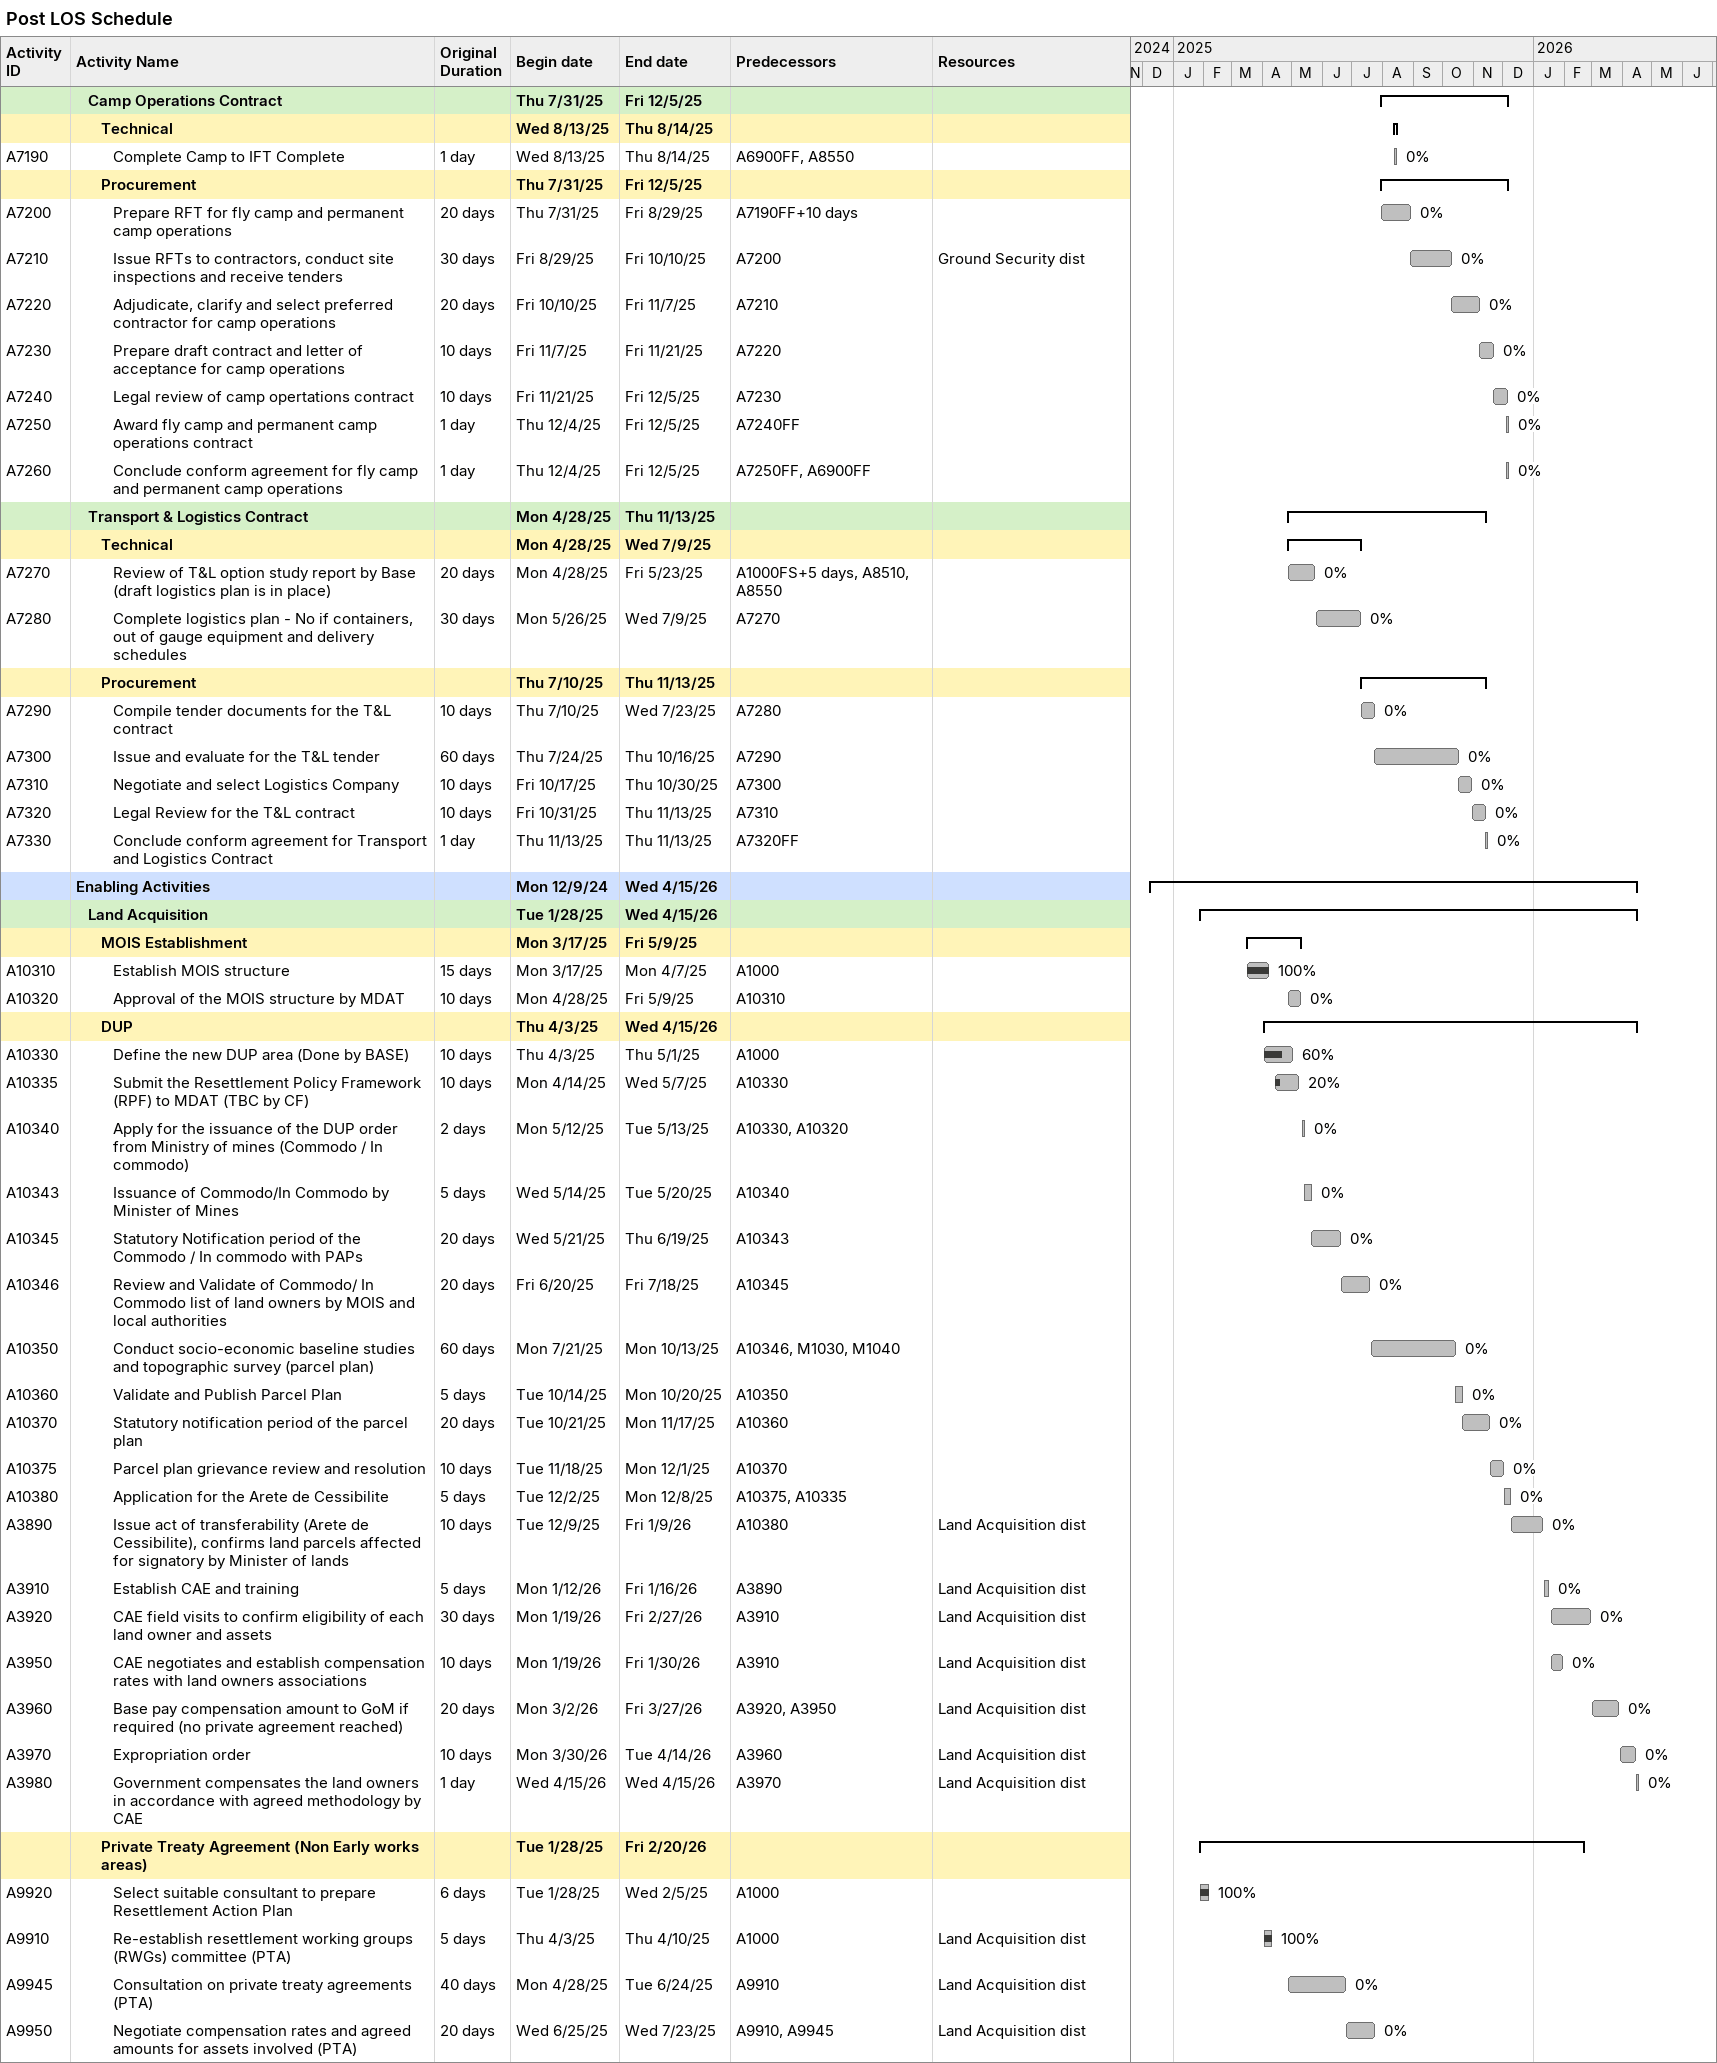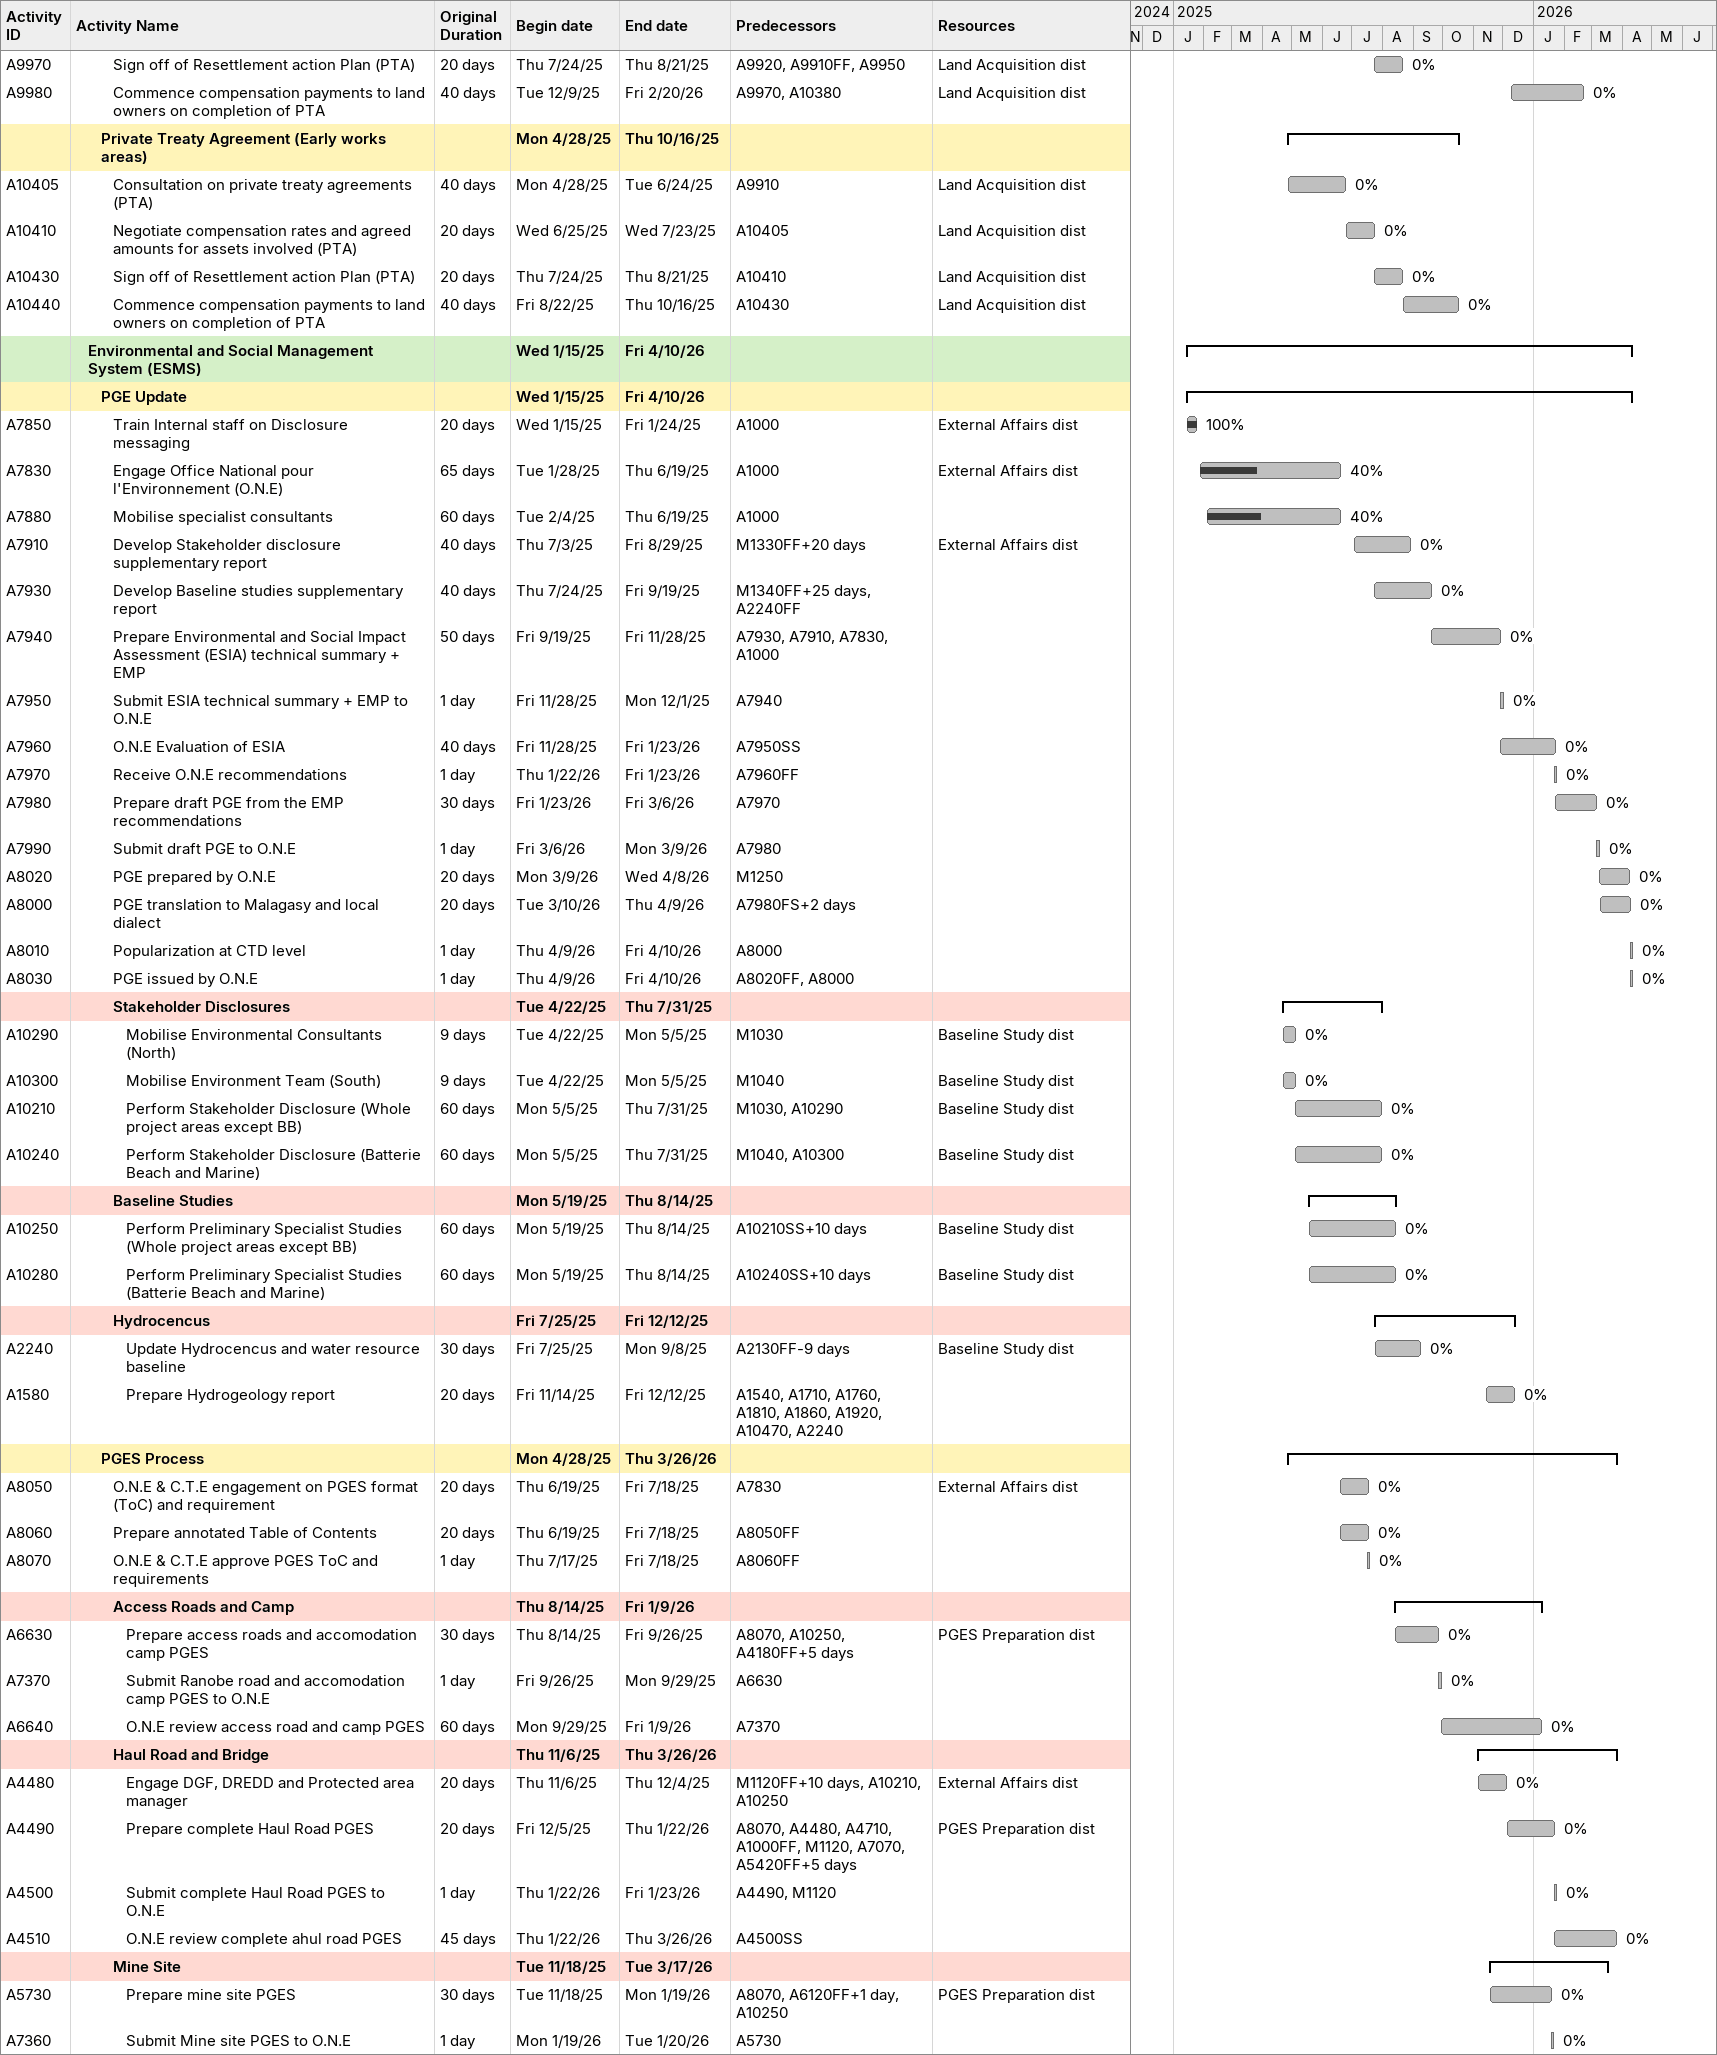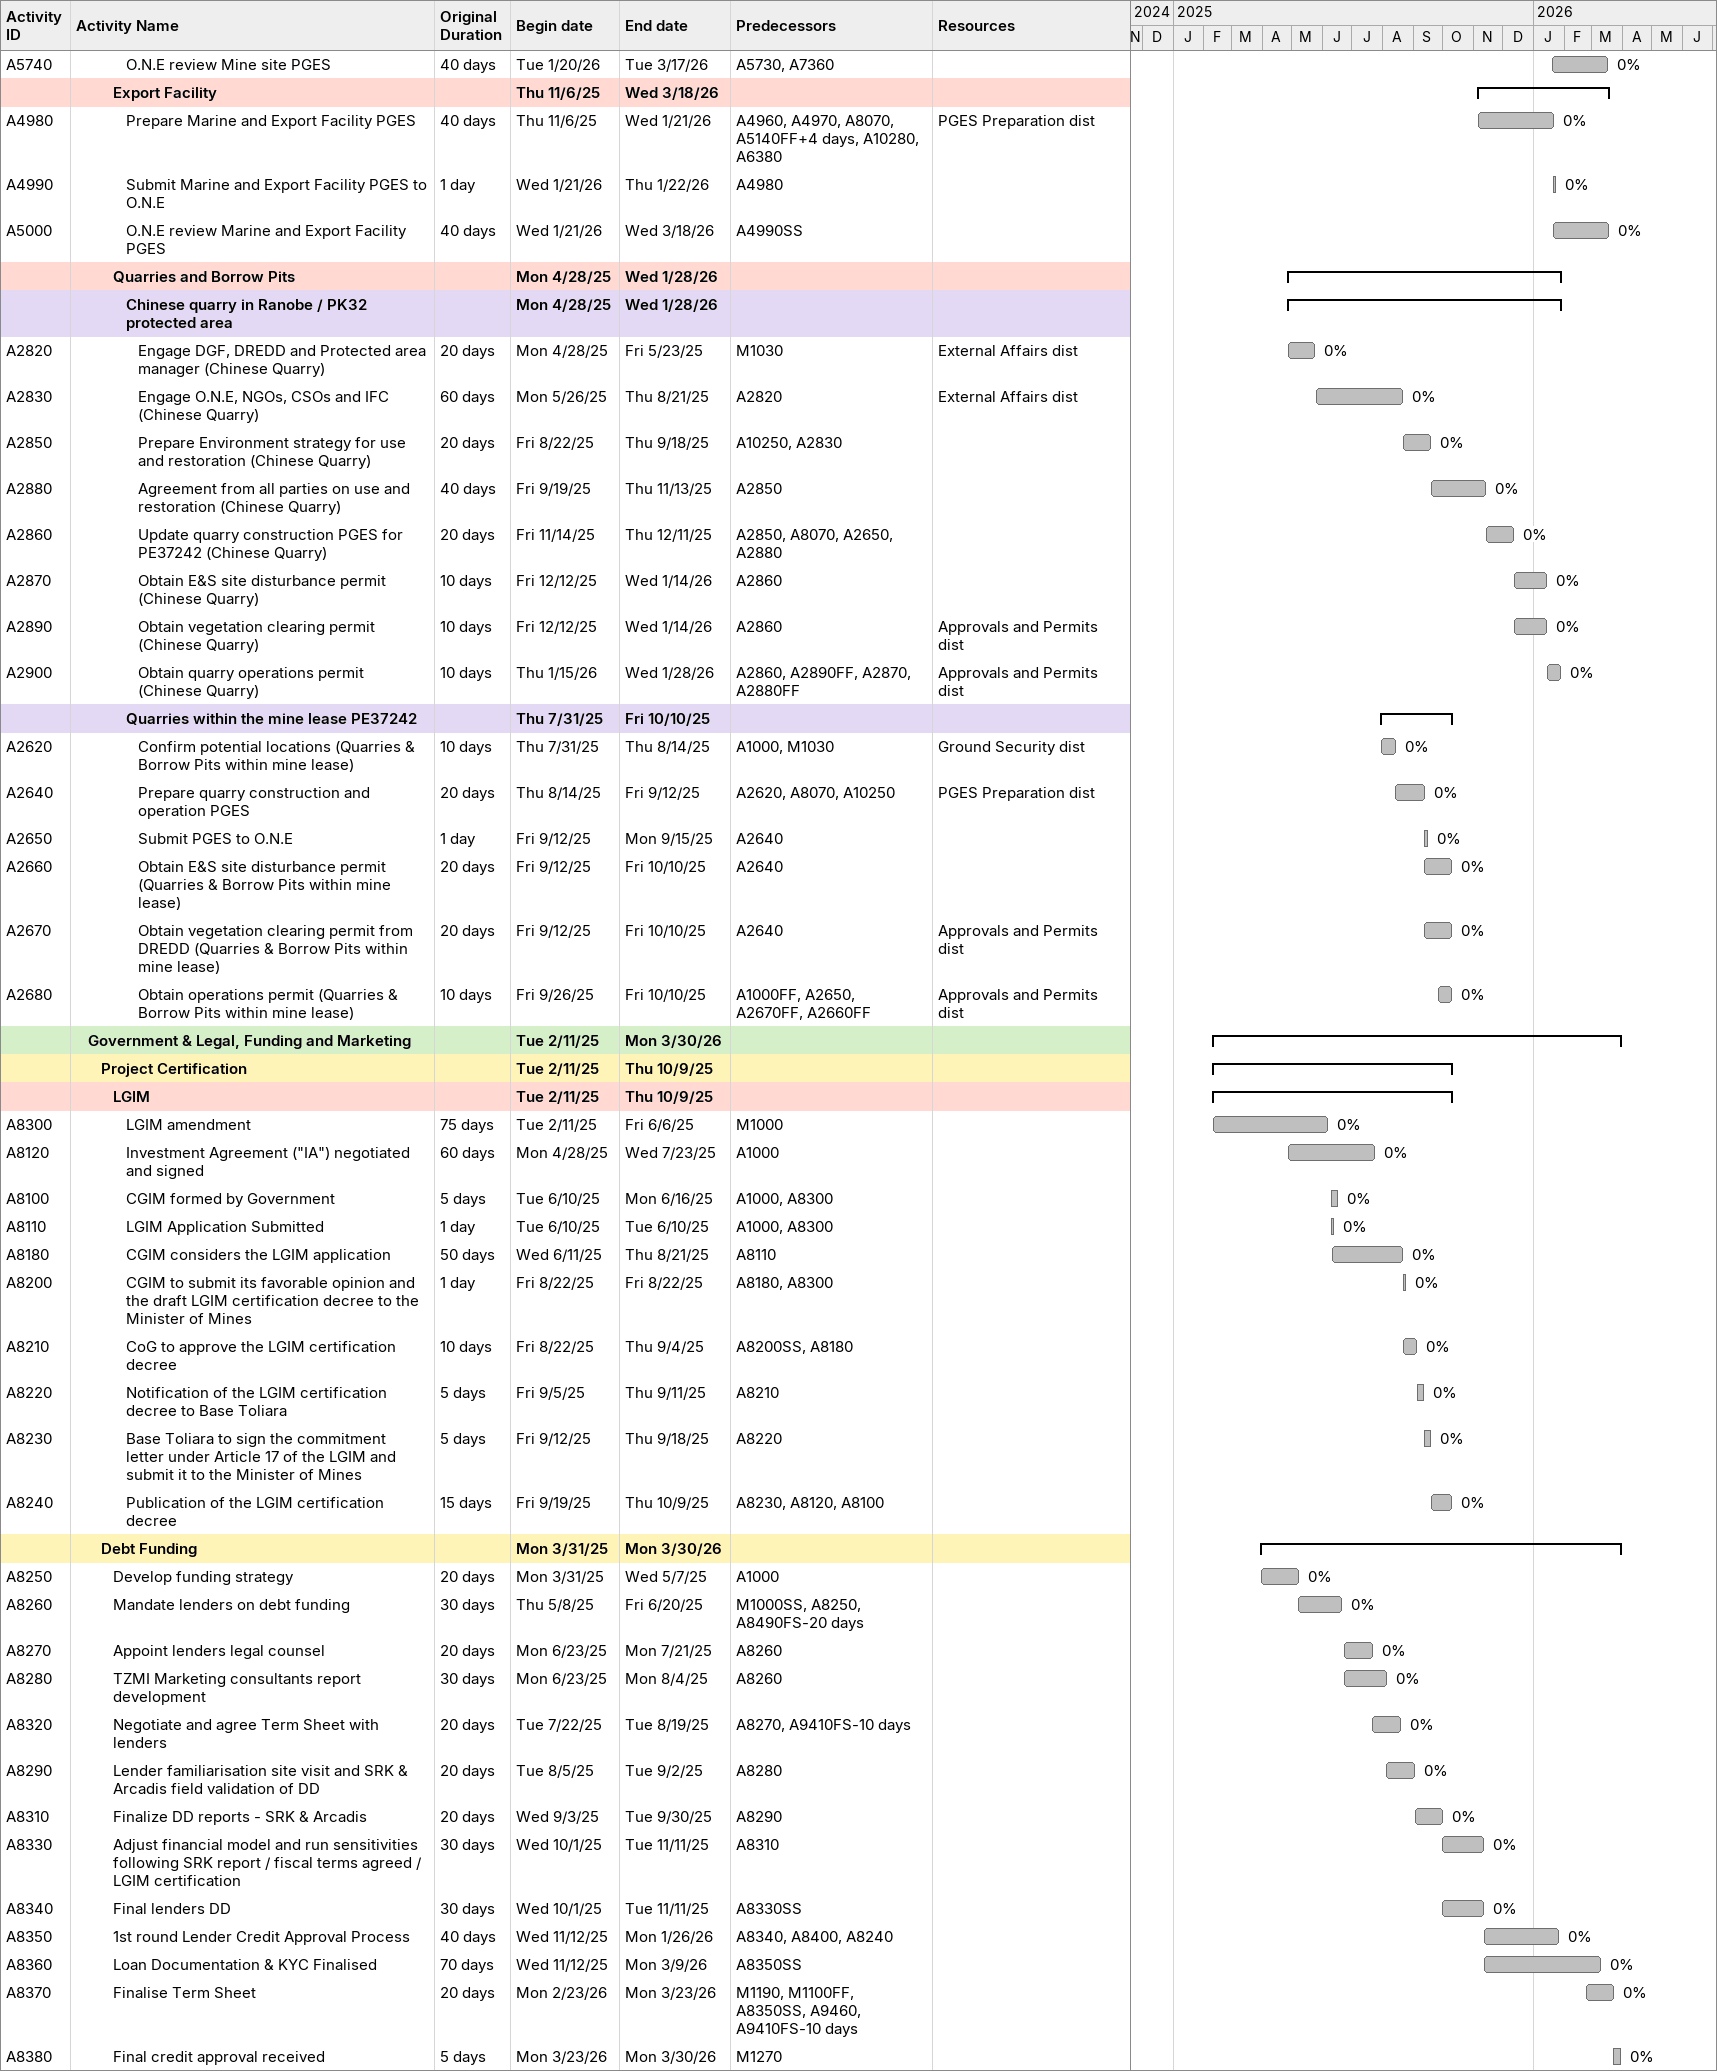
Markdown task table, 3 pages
Post LOS Schedule

| ID | Level | Task | Original duration | Start | Finish | Predecessors | Resources | % complete |
|---|---|---|---|---|---|---|---|---|
|  | 2 | **Camp Operations Contract** |  | 2025-07-31 | 2025-12-05 |  |  |  |
|  | 3 | **Technical** |  | 2025-08-13 | 2025-08-14 |  |  |  |
| A7190 | 4 | Complete Camp to IFT Complete | 1d | 2025-08-13 | 2025-08-14 | A6900FF, A8550 |  | 0 |
|  | 3 | **Procurement** |  | 2025-07-31 | 2025-12-05 |  |  |  |
| A7200 | 4 | Prepare RFT for fly camp and permanent camp operations | 20d | 2025-07-31 | 2025-08-29 | A7190FF+10d |  | 0 |
| A7210 | 4 | Issue RFTs to contractors, conduct site inspections and receive tenders | 30d | 2025-08-29 | 2025-10-10 | A7200 | Ground Security dist | 0 |
| A7220 | 4 | Adjudicate, clarify and select preferred contractor for camp operations | 20d | 2025-10-10 | 2025-11-07 | A7210 |  | 0 |
| A7230 | 4 | Prepare draft contract and letter of acceptance for camp operations | 10d | 2025-11-07 | 2025-11-21 | A7220 |  | 0 |
| A7240 | 4 | Legal review of camp opertations contract | 10d | 2025-11-21 | 2025-12-05 | A7230 |  | 0 |
| A7250 | 4 | Award fly camp and permanent camp operations contract | 1d | 2025-12-04 | 2025-12-05 | A7240FF |  | 0 |
| A7260 | 4 | Conclude conform agreement for fly camp and permanent camp operations | 1d | 2025-12-04 | 2025-12-05 | A7250FF, A6900FF |  | 0 |
|  | 2 | **Transport & Logistics Contract** |  | 2025-04-28 | 2025-11-13 |  |  |  |
|  | 3 | **Technical** |  | 2025-04-28 | 2025-07-09 |  |  |  |
| A7270 | 4 | Review of T&L option study report by Base (draft logistics plan is in place) | 20d | 2025-04-28 | 2025-05-23 | A1000FS+5d, A8510, A8550 |  | 0 |
| A7280 | 4 | Complete logistics plan - No if containers, out of gauge equipment and delivery schedules | 30d | 2025-05-26 | 2025-07-09 | A7270 |  | 0 |
|  | 3 | **Procurement** |  | 2025-07-10 | 2025-11-13 |  |  |  |
| A7290 | 4 | Compile tender documents for the T&L contract | 10d | 2025-07-10 | 2025-07-23 | A7280 |  | 0 |
| A7300 | 4 | Issue and evaluate for the T&L tender | 60d | 2025-07-24 | 2025-10-16 | A7290 |  | 0 |
| A7310 | 4 | Negotiate and select Logistics Company | 10d | 2025-10-17 | 2025-10-30 | A7300 |  | 0 |
| A7320 | 4 | Legal Review for the T&L contract | 10d | 2025-10-31 | 2025-11-13 | A7310 |  | 0 |
| A7330 | 4 | Conclude conform agreement for Transport and Logistics Contract | 1d | 2025-11-13 | 2025-11-13 | A7320FF |  | 0 |
|  | 1 | **Enabling Activities** |  | 2024-12-09 | 2026-04-15 |  |  |  |
|  | 2 | **Land Acquisition** |  | 2025-01-28 | 2026-04-15 |  |  |  |
|  | 3 | **MOIS Establishment** |  | 2025-03-17 | 2025-05-09 |  |  |  |
| A10310 | 4 | Establish MOIS structure | 15d | 2025-03-17 | 2025-04-07 | A1000 |  | 100 |
| A10320 | 4 | Approval of the MOIS structure by MDAT | 10d | 2025-04-28 | 2025-05-09 | A10310 |  | 0 |
|  | 3 | **DUP** |  | 2025-04-03 | 2026-04-15 |  |  |  |
| A10330 | 4 | Define the new DUP area (Done by BASE) | 10d | 2025-04-03 | 2025-05-01 | A1000 |  | 60 |
| A10335 | 4 | Submit the Resettlement Policy Framework (RPF) to MDAT (TBC by CF) | 10d | 2025-04-14 | 2025-05-07 | A10330 |  | 20 |
| A10340 | 4 | Apply for the issuance of the DUP order from Ministry of mines (Commodo / In commodo) | 2d | 2025-05-12 | 2025-05-13 | A10330, A10320 |  | 0 |
| A10343 | 4 | Issuance of Commodo/In Commodo by Minister of Mines | 5d | 2025-05-14 | 2025-05-20 | A10340 |  | 0 |
| A10345 | 4 | Statutory Notification period of the Commodo / In commodo with PAPs | 20d | 2025-05-21 | 2025-06-19 | A10343 |  | 0 |
| A10346 | 4 | Review and Validate of Commodo/ In Commodo list of land owners by MOIS and local authorities | 20d | 2025-06-20 | 2025-07-18 | A10345 |  | 0 |
| A10350 | 4 | Conduct socio-economic baseline studies and topographic survey (parcel plan) | 60d | 2025-07-21 | 2025-10-13 | A10346, M1030, M1040 |  | 0 |
| A10360 | 4 | Validate and Publish Parcel Plan | 5d | 2025-10-14 | 2025-10-20 | A10350 |  | 0 |
| A10370 | 4 | Statutory notification period of the parcel plan | 20d | 2025-10-21 | 2025-11-17 | A10360 |  | 0 |
| A10375 | 4 | Parcel plan grievance review and resolution | 10d | 2025-11-18 | 2025-12-01 | A10370 |  | 0 |
| A10380 | 4 | Application for the Arete de Cessibilite | 5d | 2025-12-02 | 2025-12-08 | A10375, A10335 |  | 0 |
| A3890 | 4 | Issue act of transferability (Arete de Cessibilite), confirms land parcels affected for signatory by Minister of lands | 10d | 2025-12-09 | 2026-01-09 | A10380 | Land Acquisition dist | 0 |
| A3910 | 4 | Establish CAE and training | 5d | 2026-01-12 | 2026-01-16 | A3890 | Land Acquisition dist | 0 |
| A3920 | 4 | CAE field visits to confirm eligibility of each land owner and assets | 30d | 2026-01-19 | 2026-02-27 | A3910 | Land Acquisition dist | 0 |
| A3950 | 4 | CAE negotiates and establish compensation rates with land owners associations | 10d | 2026-01-19 | 2026-01-30 | A3910 | Land Acquisition dist | 0 |
| A3960 | 4 | Base pay compensation amount to GoM if required (no private agreement reached) | 20d | 2026-03-02 | 2026-03-27 | A3920, A3950 | Land Acquisition dist | 0 |
| A3970 | 4 | Expropriation order | 10d | 2026-03-30 | 2026-04-14 | A3960 | Land Acquisition dist | 0 |
| A3980 | 4 | Government compensates the land owners in accordance with agreed methodology by CAE | 1d | 2026-04-15 | 2026-04-15 | A3970 | Land Acquisition dist | 0 |
|  | 3 | **Private Treaty Agreement (Non Early works areas)** |  | 2025-01-28 | 2026-02-20 |  |  |  |
| A9920 | 4 | Select suitable consultant to prepare Resettlement Action Plan | 6d | 2025-01-28 | 2025-02-05 | A1000 |  | 100 |
| A9910 | 4 | Re-establish resettlement working groups (RWGs) committee (PTA) | 5d | 2025-04-03 | 2025-04-10 | A1000 | Land Acquisition dist | 100 |
| A9945 | 4 | Consultation on private treaty agreements (PTA) | 40d | 2025-04-28 | 2025-06-24 | A9910 | Land Acquisition dist | 0 |
| A9950 | 4 | Negotiate compensation rates and agreed amounts for assets involved (PTA) | 20d | 2025-06-25 | 2025-07-23 | A9910, A9945 | Land Acquisition dist | 0 |
| A9970 | 4 | Sign off of Resettlement action Plan (PTA) | 20d | 2025-07-24 | 2025-08-21 | A9920, A9910FF, A9950 | Land Acquisition dist | 0 |
| A9980 | 4 | Commence compensation payments to land owners on completion of PTA | 40d | 2025-12-09 | 2026-02-20 | A9970, A10380 | Land Acquisition dist | 0 |
|  | 3 | **Private Treaty Agreement (Early works areas)** |  | 2025-04-28 | 2025-10-16 |  |  |  |
| A10405 | 4 | Consultation on private treaty agreements (PTA) | 40d | 2025-04-28 | 2025-06-24 | A9910 | Land Acquisition dist | 0 |
| A10410 | 4 | Negotiate compensation rates and agreed amounts for assets involved (PTA) | 20d | 2025-06-25 | 2025-07-23 | A10405 | Land Acquisition dist | 0 |
| A10430 | 4 | Sign off of Resettlement action Plan (PTA) | 20d | 2025-07-24 | 2025-08-21 | A10410 | Land Acquisition dist | 0 |
| A10440 | 4 | Commence compensation payments to land owners on completion of PTA | 40d | 2025-08-22 | 2025-10-16 | A10430 | Land Acquisition dist | 0 |
|  | 2 | **Environmental and Social Management System (ESMS)** |  | 2025-01-15 | 2026-04-10 |  |  |  |
|  | 3 | **PGE Update** |  | 2025-01-15 | 2026-04-10 |  |  |  |
| A7850 | 4 | Train Internal staff on Disclosure messaging | 20d | 2025-01-15 | 2025-01-24 | A1000 | External Affairs dist | 100 |
| A7830 | 4 | Engage Office National pour l'Environnement (O.N.E) | 65d | 2025-01-28 | 2025-06-19 | A1000 | External Affairs dist | 40 |
| A7880 | 4 | Mobilise specialist consultants | 60d | 2025-02-04 | 2025-06-19 | A1000 |  | 40 |
| A7910 | 4 | Develop Stakeholder disclosure supplementary report | 40d | 2025-07-03 | 2025-08-29 | M1330FF+20d | External Affairs dist | 0 |
| A7930 | 4 | Develop Baseline studies supplementary report | 40d | 2025-07-24 | 2025-09-19 | M1340FF+25d, A2240FF |  | 0 |
| A7940 | 4 | Prepare Environmental and Social Impact Assessment (ESIA) technical summary + EMP | 50d | 2025-09-19 | 2025-11-28 | A7930, A7910, A7830, A1000 |  | 0 |
| A7950 | 4 | Submit ESIA technical summary + EMP to O.N.E | 1d | 2025-11-28 | 2025-12-01 | A7940 |  | 0 |
| A7960 | 4 | O.N.E Evaluation of ESIA | 40d | 2025-11-28 | 2026-01-23 | A7950SS |  | 0 |
| A7970 | 4 | Receive O.N.E recommendations | 1d | 2026-01-22 | 2026-01-23 | A7960FF |  | 0 |
| A7980 | 4 | Prepare draft PGE from the EMP recommendations | 30d | 2026-01-23 | 2026-03-06 | A7970 |  | 0 |
| A7990 | 4 | Submit draft PGE to O.N.E | 1d | 2026-03-06 | 2026-03-09 | A7980 |  | 0 |
| A8020 | 4 | PGE prepared by O.N.E | 20d | 2026-03-09 | 2026-04-08 | M1250 |  | 0 |
| A8000 | 4 | PGE translation to Malagasy and local dialect | 20d | 2026-03-10 | 2026-04-09 | A7980FS+2d |  | 0 |
| A8010 | 4 | Popularization at CTD level | 1d | 2026-04-09 | 2026-04-10 | A8000 |  | 0 |
| A8030 | 4 | PGE issued by O.N.E | 1d | 2026-04-09 | 2026-04-10 | A8020FF, A8000 |  | 0 |
|  | 4 | **Stakeholder Disclosures** |  | 2025-04-22 | 2025-07-31 |  |  |  |
| A10290 | 5 | Mobilise Environmental Consultants (North) | 9d | 2025-04-22 | 2025-05-05 | M1030 | Baseline Study dist | 0 |
| A10300 | 5 | Mobilise Environment Team (South) | 9d | 2025-04-22 | 2025-05-05 | M1040 | Baseline Study dist | 0 |
| A10210 | 5 | Perform Stakeholder Disclosure (Whole project areas except BB) | 60d | 2025-05-05 | 2025-07-31 | M1030, A10290 | Baseline Study dist | 0 |
| A10240 | 5 | Perform Stakeholder Disclosure (Batterie Beach and Marine) | 60d | 2025-05-05 | 2025-07-31 | M1040, A10300 | Baseline Study dist | 0 |
|  | 4 | **Baseline Studies** |  | 2025-05-19 | 2025-08-14 |  |  |  |
| A10250 | 5 | Perform Preliminary Specialist Studies (Whole project areas except BB) | 60d | 2025-05-19 | 2025-08-14 | A10210SS+10d | Baseline Study dist | 0 |
| A10280 | 5 | Perform Preliminary Specialist Studies (Batterie Beach and Marine) | 60d | 2025-05-19 | 2025-08-14 | A10240SS+10d | Baseline Study dist | 0 |
|  | 4 | **Hydrocencus** |  | 2025-07-25 | 2025-12-12 |  |  |  |
| A2240 | 5 | Update Hydrocencus and water resource baseline | 30d | 2025-07-25 | 2025-09-08 | A2130FF-9d | Baseline Study dist | 0 |
| A1580 | 5 | Prepare Hydrogeology report | 20d | 2025-11-14 | 2025-12-12 | A1540, A1710, A1760, A1810, A1860, A1920, A10470, A2240 |  | 0 |
|  | 3 | **PGES Process** |  | 2025-04-28 | 2026-03-26 |  |  |  |
| A8050 | 4 | O.N.E & C.T.E engagement on PGES format (ToC) and requirement | 20d | 2025-06-19 | 2025-07-18 | A7830 | External Affairs dist | 0 |
| A8060 | 4 | Prepare annotated Table of Contents | 20d | 2025-06-19 | 2025-07-18 | A8050FF |  | 0 |
| A8070 | 4 | O.N.E & C.T.E approve PGES ToC and requirements | 1d | 2025-07-17 | 2025-07-18 | A8060FF |  | 0 |
|  | 4 | **Access Roads and Camp** |  | 2025-08-14 | 2026-01-09 |  |  |  |
| A6630 | 5 | Prepare access roads and accomodation camp PGES | 30d | 2025-08-14 | 2025-09-26 | A8070, A10250, A4180FF+5d | PGES Preparation dist | 0 |
| A7370 | 5 | Submit Ranobe road and accomodation camp PGES to O.N.E | 1d | 2025-09-26 | 2025-09-29 | A6630 |  | 0 |
| A6640 | 5 | O.N.E review access road and camp PGES | 60d | 2025-09-29 | 2026-01-09 | A7370 |  | 0 |
|  | 4 | **Haul Road and Bridge** |  | 2025-11-06 | 2026-03-26 |  |  |  |
| A4480 | 5 | Engage DGF, DREDD and Protected area manager | 20d | 2025-11-06 | 2025-12-04 | M1120FF+10d, A10210, A10250 | External Affairs dist | 0 |
| A4490 | 5 | Prepare complete Haul Road PGES | 20d | 2025-12-05 | 2026-01-22 | A8070, A4480, A4710, A1000FF, M1120, A7070, A5420FF+5d | PGES Preparation dist | 0 |
| A4500 | 5 | Submit complete Haul Road PGES to O.N.E | 1d | 2026-01-22 | 2026-01-23 | A4490, M1120 |  | 0 |
| A4510 | 5 | O.N.E review complete ahul road PGES | 45d | 2026-01-22 | 2026-03-26 | A4500SS |  | 0 |
|  | 4 | **Mine Site** |  | 2025-11-18 | 2026-03-17 |  |  |  |
| A5730 | 5 | Prepare mine site PGES | 30d | 2025-11-18 | 2026-01-19 | A8070, A6120FF+1d, A10250 | PGES Preparation dist | 0 |
| A7360 | 5 | Submit Mine site PGES to O.N.E | 1d | 2026-01-19 | 2026-01-20 | A5730 |  | 0 |
| A5740 | 5 | O.N.E review Mine site PGES | 40d | 2026-01-20 | 2026-03-17 | A5730, A7360 |  | 0 |
|  | 4 | **Export Facility** |  | 2025-11-06 | 2026-03-18 |  |  |  |
| A4980 | 5 | Prepare Marine and Export Facility PGES | 40d | 2025-11-06 | 2026-01-21 | A4960, A4970, A8070, A5140FF+4d, A10280, A6380 | PGES Preparation dist | 0 |
| A4990 | 5 | Submit Marine and Export Facility PGES to O.N.E | 1d | 2026-01-21 | 2026-01-22 | A4980 |  | 0 |
| A5000 | 5 | O.N.E review Marine and Export Facility PGES | 40d | 2026-01-21 | 2026-03-18 | A4990SS |  | 0 |
|  | 4 | **Quarries and Borrow Pits** |  | 2025-04-28 | 2026-01-28 |  |  |  |
|  | 5 | **Chinese quarry in Ranobe / PK32 protected area** |  | 2025-04-28 | 2026-01-28 |  |  |  |
| A2820 | 6 | Engage DGF, DREDD and Protected area manager (Chinese Quarry) | 20d | 2025-04-28 | 2025-05-23 | M1030 | External Affairs dist | 0 |
| A2830 | 6 | Engage O.N.E, NGOs, CSOs and IFC (Chinese Quarry) | 60d | 2025-05-26 | 2025-08-21 | A2820 | External Affairs dist | 0 |
| A2850 | 6 | Prepare Environment strategy for use and restoration (Chinese Quarry) | 20d | 2025-08-22 | 2025-09-18 | A10250, A2830 |  | 0 |
| A2880 | 6 | Agreement from all parties on use and restoration (Chinese Quarry) | 40d | 2025-09-19 | 2025-11-13 | A2850 |  | 0 |
| A2860 | 6 | Update quarry construction PGES for PE37242 (Chinese Quarry) | 20d | 2025-11-14 | 2025-12-11 | A2850, A8070, A2650, A2880 |  | 0 |
| A2870 | 6 | Obtain E&S site disturbance permit (Chinese Quarry) | 10d | 2025-12-12 | 2026-01-14 | A2860 |  | 0 |
| A2890 | 6 | Obtain vegetation clearing permit (Chinese Quarry) | 10d | 2025-12-12 | 2026-01-14 | A2860 | Approvals and Permits dist | 0 |
| A2900 | 6 | Obtain quarry operations permit (Chinese Quarry) | 10d | 2026-01-15 | 2026-01-28 | A2860, A2890FF, A2870, A2880FF | Approvals and Permits dist | 0 |
|  | 5 | **Quarries within the mine lease PE37242** |  | 2025-07-31 | 2025-10-10 |  |  |  |
| A2620 | 6 | Confirm potential locations (Quarries & Borrow Pits within mine lease) | 10d | 2025-07-31 | 2025-08-14 | A1000, M1030 | Ground Security dist | 0 |
| A2640 | 6 | Prepare quarry construction and operation PGES | 20d | 2025-08-14 | 2025-09-12 | A2620, A8070, A10250 | PGES Preparation dist | 0 |
| A2650 | 6 | Submit PGES to O.N.E | 1d | 2025-09-12 | 2025-09-15 | A2640 |  | 0 |
| A2660 | 6 | Obtain E&S site disturbance permit (Quarries & Borrow Pits within mine lease) | 20d | 2025-09-12 | 2025-10-10 | A2640 |  | 0 |
| A2670 | 6 | Obtain vegetation clearing permit from DREDD (Quarries & Borrow Pits within mine lease) | 20d | 2025-09-12 | 2025-10-10 | A2640 | Approvals and Permits dist | 0 |
| A2680 | 6 | Obtain operations permit (Quarries & Borrow Pits within mine lease) | 10d | 2025-09-26 | 2025-10-10 | A1000FF, A2650, A2670FF, A2660FF | Approvals and Permits dist | 0 |
|  | 2 | **Government & Legal, Funding and Marketing** |  | 2025-02-11 | 2026-03-30 |  |  |  |
|  | 3 | **Project Certification** |  | 2025-02-11 | 2025-10-09 |  |  |  |
|  | 4 | **LGIM** |  | 2025-02-11 | 2025-10-09 |  |  |  |
| A8300 | 5 | LGIM amendment | 75d | 2025-02-11 | 2025-06-06 | M1000 |  | 0 |
| A8120 | 5 | Investment Agreement ("IA") negotiated and signed | 60d | 2025-04-28 | 2025-07-23 | A1000 |  | 0 |
| A8100 | 5 | CGIM formed by Government | 5d | 2025-06-10 | 2025-06-16 | A1000, A8300 |  | 0 |
| A8110 | 5 | LGIM Application Submitted | 1d | 2025-06-10 | 2025-06-10 | A1000, A8300 |  | 0 |
| A8180 | 5 | CGIM considers the LGIM application | 50d | 2025-06-11 | 2025-08-21 | A8110 |  | 0 |
| A8200 | 5 | CGIM to submit its favorable opinion and the draft LGIM certification decree to the Minister of Mines | 1d | 2025-08-22 | 2025-08-22 | A8180, A8300 |  | 0 |
| A8210 | 5 | CoG to approve the LGIM certification decree | 10d | 2025-08-22 | 2025-09-04 | A8200SS, A8180 |  | 0 |
| A8220 | 5 | Notification of the LGIM certification decree to Base Toliara | 5d | 2025-09-05 | 2025-09-11 | A8210 |  | 0 |
| A8230 | 5 | Base Toliara to sign the commitment letter under Article 17 of the LGIM and submit it to the Minister of Mines | 5d | 2025-09-12 | 2025-09-18 | A8220 |  | 0 |
| A8240 | 5 | Publication of the LGIM certification decree | 15d | 2025-09-19 | 2025-10-09 | A8230, A8120, A8100 |  | 0 |
|  | 3 | **Debt Funding** |  | 2025-03-31 | 2026-03-30 |  |  |  |
| A8250 | 4 | Develop funding strategy | 20d | 2025-03-31 | 2025-05-07 | A1000 |  | 0 |
| A8260 | 4 | Mandate lenders on debt funding | 30d | 2025-05-08 | 2025-06-20 | M1000SS, A8250, A8490FS-20d |  | 0 |
| A8270 | 4 | Appoint lenders legal counsel | 20d | 2025-06-23 | 2025-07-21 | A8260 |  | 0 |
| A8280 | 4 | TZMI Marketing consultants report development | 30d | 2025-06-23 | 2025-08-04 | A8260 |  | 0 |
| A8320 | 4 | Negotiate and agree Term Sheet with lenders | 20d | 2025-07-22 | 2025-08-19 | A8270, A9410FS-10d |  | 0 |
| A8290 | 4 | Lender familiarisation site visit and SRK & Arcadis field validation of DD | 20d | 2025-08-05 | 2025-09-02 | A8280 |  | 0 |
| A8310 | 4 | Finalize DD reports - SRK & Arcadis | 20d | 2025-09-03 | 2025-09-30 | A8290 |  | 0 |
| A8330 | 4 | Adjust financial model and run sensitivities following SRK report / fiscal terms agreed / LGIM certification | 30d | 2025-10-01 | 2025-11-11 | A8310 |  | 0 |
| A8340 | 4 | Final lenders DD | 30d | 2025-10-01 | 2025-11-11 | A8330SS |  | 0 |
| A8350 | 4 | 1st round Lender Credit Approval Process | 40d | 2025-11-12 | 2026-01-26 | A8340, A8400, A8240 |  | 0 |
| A8360 | 4 | Loan Documentation & KYC Finalised | 70d | 2025-11-12 | 2026-03-09 | A8350SS |  | 0 |
| A8370 | 4 | Finalise Term Sheet | 20d | 2026-02-23 | 2026-03-23 | M1190, M1100FF, A8350SS, A9460, A9410FS-10d |  | 0 |
| A8380 | 4 | Final credit approval received | 5d | 2026-03-23 | 2026-03-30 | M1270 |  | 0 |
